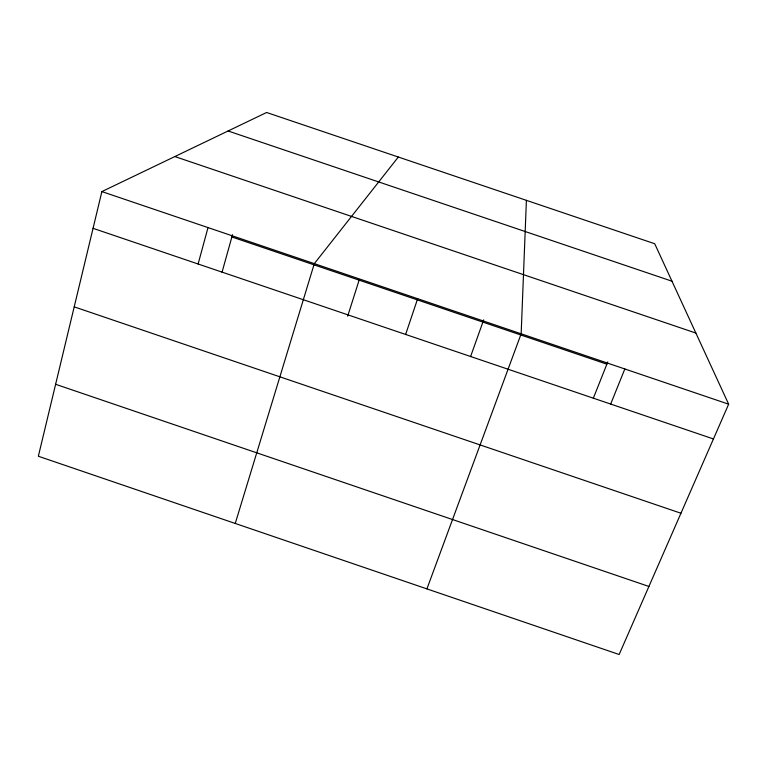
<?xml version="1.0" encoding="UTF-8"?>
<svg xmlns="http://www.w3.org/2000/svg" width="767" height="767" viewBox="0 0 767 767"><rect width="100%" height="100%" fill="white"/><g stroke="black" fill="none" stroke-linecap="round" stroke-linejoin="round"><path stroke-width="1.15" d="M526.402 200.35L521.157 333.808L426.912 588.893M101.877 191.587L38.35 456.24L619.142 654.51L728.65 404.19L654.721 243.743L266.619 112.49L101.877 191.587L728.65 404.19M198.116 263.992L208.01 227.588M222.027 272.256L232.516 234.673M235.248 523.458L314.317 263.647L398.322 157.034M347.672 316.167L359.138 280.137M405.628 334.441L417.66 298.699M470.555 356.636L483.689 319.868M593.303 398.313L607.752 361.947M610.676 404.056L624.827 368.975M228.106 130.984L671.988 281.201M174.838 156.554L695.88 333.06M231.874 236.974L606.87 364.172M93.056 228.326L713.444 438.954M74.207 306.858L680.943 513.238M55.627 384.286L648.911 586.458"/></g></svg>
